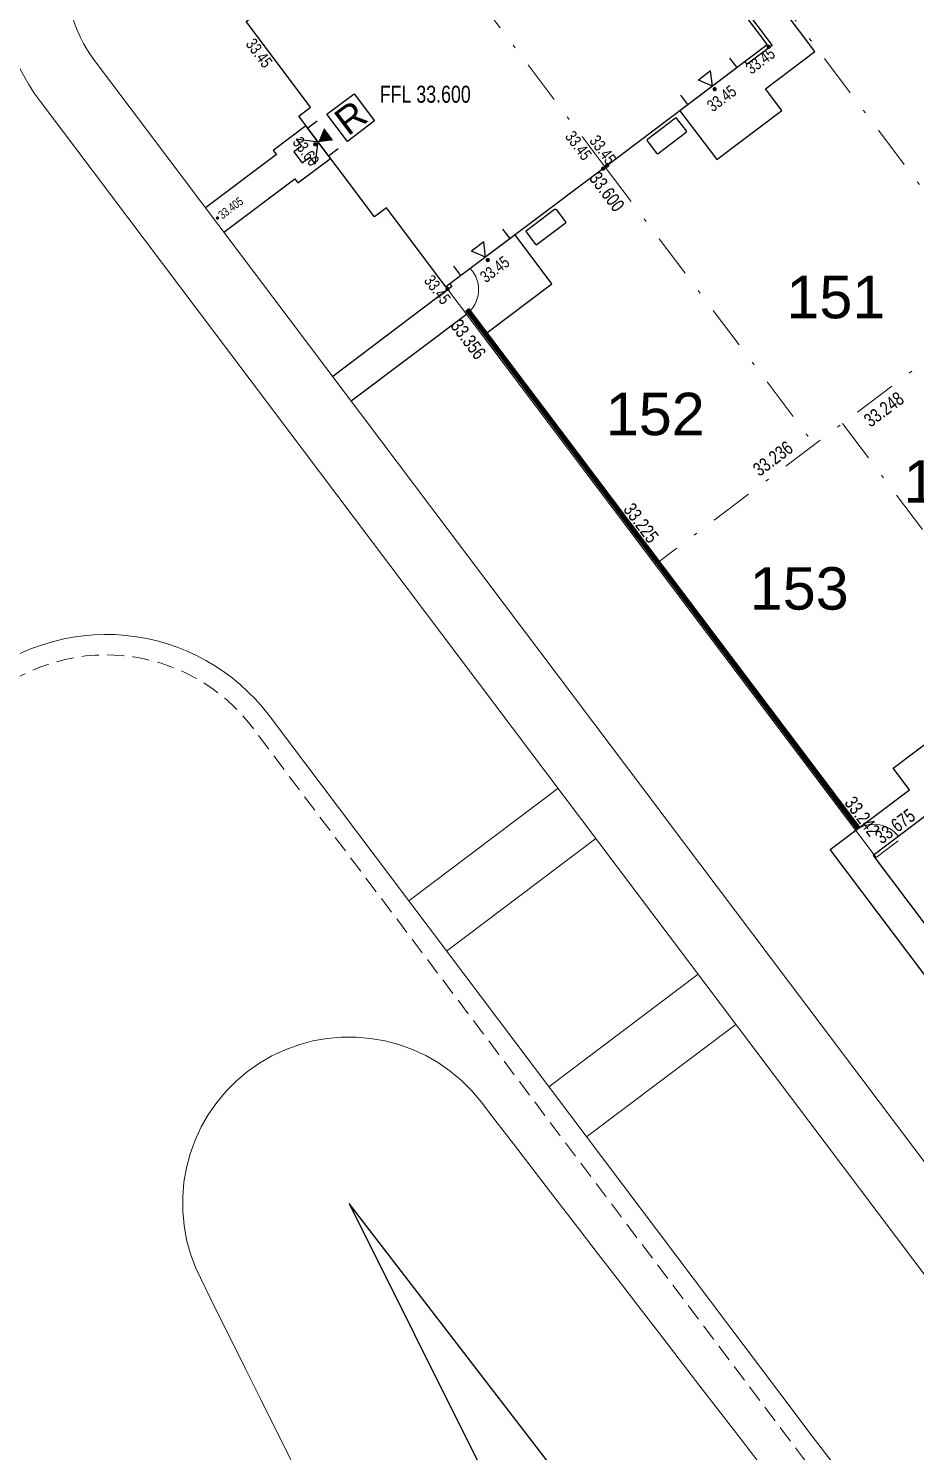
# Model space of a CAD drawing. Header units: metres. Extents: x 337936 to 338610, y 373199 to 374026.
# Drawn here: x 338237.94 to 338264.04, y 373464.28 to 373506.16 of the extents above; entities that cross this region are included whole.
import ezdxf

# ---------------------------------------------------------------- set-up
doc = ezdxf.new("R2010")
doc.units = ezdxf.units.M
doc.linetypes.add('DASHDOT', pattern=[25.4, 12.7, -6.35, 0, -6.35])
doc.linetypes.add('DASHED', pattern=[0.75, 0.5, -0.25])
for name, color, linetype in [('A-WH_HT-Access-Main', 252, 'Continuous'), ('A-WH_HT-Services-ASHP', 252, 'Continuous'), ('A-WH_HT-Wall-Party Wall Line', 252, 'Continuous'), ('A-WH_HT-Wall-Structure', 252, 'Continuous'), ('DGL-Paths', 252, 'Continuous'), ('EARTHWORKS', 252, 'Continuous'), ('EXTERNAL_WORKS_BACK_OF_FOOTWAY_LEVELS', 7, 'Continuous'), ('HOUSE_EXTERNAL_LEVELS', 7, 'Continuous'), ('HOUSE_SLAB_LEVEL', 7, 'Continuous'), ('PLOT_BOUNDARY_ANNOTATION', 7, 'Continuous')]:
    doc.layers.add(name, color=color, linetype=linetype)
doc.layers.add('A-WH_HT-Wall-Door Openings', color=252, linetype='Continuous', plot=False)
for name, color, linetype, lineweight in [('Basin Adoption Boundary', 252, 'Continuous', 0), ('DGL_BT Gates', 252, 'Continuous', 9), ('DGL_BT Rear Fencing', 252, 'DASHDOT', 9), ('DGL_BT-Screen Fence', 252, 'FENCELINE2', 9), ('DGL_BT-Screen Pier Wall + Panels', 252, 'DASHED', 9), ('DGL_Footpath', 252, 'Continuous', 9), ('DGL_PlotNo', 252, 'Continuous', 9), ('DGL_ROAD_KERBLINE', 252, 'Continuous', 9), ('DGL_VERGE', 252, 'DASHED', 9)]:
    doc.layers.add(name, color=color, linetype=linetype, lineweight=lineweight)
doc.layers.add('HOUSE_DOORS', color=3, linetype='Continuous', true_color=0x00ff00)
doc.styles.add('AnnotativeArial', font='arial.ttf', dxfattribs={"height": 2})
doc.styles.add('ESTROAD', font='arial.ttf', dxfattribs={"width": 0.75})
doc.styles.get("Standard").update_dxf_attribs({"font": 'arial.ttf'})
doc.linetypes.add('FENCELINE2', pattern='A,6.35,-2.54,[132,ltypeshp.shx,S=2.54,R=0,X=-2.54,Y=0],-2.54,25.4', length=36.83)

msp = doc.modelspace()

# ---------------------------------------------------------------- hatches: boundary and pattern name
at = {"layer": 'EXTERNAL_WORKS_BACK_OF_FOOTWAY_LEVELS'}
h = msp.add_hatch(color=256, dxfattribs=at)
edge = h.paths.add_edge_path(flags=17)
edge.add_ellipse((338243.5, 373500.585), major_axis=(0.0354, 0.0354), ratio=1, start_angle=45, end_angle=225, ccw=False)
edge.add_ellipse((338243.5, 373500.585), major_axis=(0.0354, 0.0354), ratio=1, start_angle=225, end_angle=405, ccw=False)
at = {"layer": 'HOUSE_DOORS'}
msp.add_hatch(color=256, dxfattribs=at).paths.add_polyline_path([(338246.464, 373502.818), (338246.639, 373503.232), (338246.91, 373502.873)], flags=17)
at = {"layer": 'HOUSE_EXTERNAL_LEVELS'}
h = msp.add_hatch(color=256, dxfattribs=at)
edge = h.paths.add_edge_path(flags=17)
edge.add_ellipse((338259.723, 373505.623), major_axis=(0.0448, 0.0448), ratio=1, start_angle=262, end_angle=442, ccw=False)
edge.add_ellipse((338259.723, 373505.623), major_axis=(0.0448, 0.0448), ratio=1, start_angle=82, end_angle=262, ccw=False)
h = msp.add_hatch(color=256, dxfattribs=at)
edge = h.paths.add_edge_path(flags=17)
edge.add_ellipse((338258.131, 373504.379), major_axis=(-0.0448, 0.0448), ratio=1, start_angle=-98, end_angle=82, ccw=False)
edge.add_ellipse((338258.131, 373504.379), major_axis=(-0.0448, 0.0448), ratio=1, start_angle=82, end_angle=262, ccw=False)
h = msp.add_hatch(color=256, dxfattribs=at)
edge = h.paths.add_edge_path(flags=17)
edge.add_ellipse((338246.377, 373502.753), major_axis=(0.0448, 0.0448), ratio=1, start_angle=262, end_angle=442, ccw=False)
edge.add_ellipse((338246.377, 373502.753), major_axis=(0.0448, 0.0448), ratio=1, start_angle=82, end_angle=262, ccw=False)
h = msp.add_hatch(color=256, dxfattribs=at)
edge = h.paths.add_edge_path(flags=17)
edge.add_ellipse((338254.849, 373502.041), major_axis=(0.0448, 0.0448), ratio=1, start_angle=171.8114, end_angle=351.8114, ccw=False)
edge.add_ellipse((338254.849, 373502.041), major_axis=(0.0448, 0.0448), ratio=1, start_angle=-8.1886, end_angle=171.8114, ccw=False)
h = msp.add_hatch(color=256, dxfattribs=at)
edge = h.paths.add_edge_path(flags=17)
edge.add_ellipse((338254.966, 373502.13), major_axis=(-0.0448, 0.0448), ratio=1, start_angle=82, end_angle=262, ccw=False)
edge.add_ellipse((338254.966, 373502.13), major_axis=(-0.0448, 0.0448), ratio=1, start_angle=-98, end_angle=82, ccw=False)
h = msp.add_hatch(color=256, dxfattribs=at)
edge = h.paths.add_edge_path(flags=17)
edge.add_ellipse((338251.454, 373499.348), major_axis=(-0.0448, 0.0448), ratio=1, start_angle=-98, end_angle=82, ccw=False)
edge.add_ellipse((338251.454, 373499.348), major_axis=(-0.0448, 0.0448), ratio=1, start_angle=82, end_angle=262, ccw=False)
h = msp.add_hatch(color=256, dxfattribs=at)
edge = h.paths.add_edge_path(flags=17)
edge.add_ellipse((338250.269, 373498.499), major_axis=(-0.0448, 0.0448), ratio=1, start_angle=-98, end_angle=82, ccw=False)
edge.add_ellipse((338250.269, 373498.499), major_axis=(-0.0448, 0.0448), ratio=1, start_angle=82, end_angle=262, ccw=False)

# ---------------------------------------------------------------- linework, layer by layer
at = {"layer": 'A-WH_HT-Access-Main'}
msp.add_lwpolyline([(338246.464, 373502.818), (338245.812, 373502.91), (338245.969, 373502.702), (338245.745, 373502.533), (338245.992, 373502.206), (338246.215, 373502.375), (338246.372, 373502.167), (338246.464, 373502.818)], dxfattribs=at)
at = {"layer": 'A-WH_HT-Services-ASHP'}
msp.add_lwpolyline([(338257.022, 373503.516, 0.414214), (338256.98, 373503.522), (338256.153, 373502.899, 0.414214), (338256.148, 373502.857), (338256.423, 373502.491, 0.414214), (338256.465, 373502.486), (338257.292, 373503.108, 0.414214), (338257.298, 373503.15)], format="xyb", close=True, dxfattribs=at)
at = {"layer": 'A-WH_HT-Services-ASHP', "elevation": 0}
msp.add_lwpolyline([(338252.59, 373500.176, -0.414214), (338252.595, 373500.218), (338253.422, 373500.841, -0.414214), (338253.464, 373500.835), (338253.74, 373500.469, -0.414214), (338253.734, 373500.427), (338252.907, 373499.804, -0.414214), (338252.865, 373499.81)], format="xyb", close=True, dxfattribs=at)
at = {"layer": 'A-WH_HT-Wall-Door Openings', "linetype": 'ByBlock'}
for p, q in [((338258.789, 373505.01), (338258.576, 373505.292)), ((338257.343, 373503.921), (338257.131, 373504.202)), ((338246.437, 373503.439), (338246.156, 373503.226)), ((338247.053, 373502.622), (338246.771, 373502.41)), ((338252.112, 373499.979), (338251.9, 373500.261)), ((338250.666, 373498.89), (338250.454, 373499.171))]:
    msp.add_line(p, q, dxfattribs=at)
at = {"layer": 'A-WH_HT-Wall-Party Wall Line', "linetype": 'DASHDOT', "lineweight": 15, "ltscale": 0.1}
msp.add_line((338261.889, 373494.54), (338274.092, 373478.346), dxfattribs=at)
for points in [[(338254.998, 373501.966), (338248.932, 373510.014)], [(338254.998, 373501.966), (338249.204, 373509.654)]]:
    msp.add_lwpolyline(points, dxfattribs=at)
at = {"layer": 'A-WH_HT-Wall-Structure', "lineweight": -3}
for points in [[(338249.294, 373509.535), (338254.066, 373513.13), (338259.679, 373505.681), (338254.907, 373502.085)], [(338254.907, 373502.085), (338250.225, 373498.557), (338248.471, 373500.886), (338248.119, 373500.621), (338245.891, 373503.578), (338246.242, 373503.843), (338244.341, 373506.366), (338249.023, 373509.894)]]:
    msp.add_lwpolyline(points, dxfattribs=at)
at = {"layer": 'Basin Adoption Boundary', "flags": 128}
msp.add_lwpolyline([(338259.528, 373463.831), (338258.918, 373464.624), (338258.308, 373465.416), (338257.698, 373466.208), (338257.088, 373467.001), (338256.478, 373467.793), (338255.868, 373468.585), (338255.258, 373469.378), (338254.647, 373470.17), (338254.037, 373470.962), (338253.427, 373471.755), (338252.817, 373472.547), (338252.207, 373473.339), (338251.597, 373474.132), (338251.257, 373474.573), (338250.982, 373474.9), (338250.679, 373475.202), (338250.351, 373475.476), (338250, 373475.721), (338249.63, 373475.934), (338249.242, 373476.114), (338248.84, 373476.259), (338248.427, 373476.369), (338248.006, 373476.443), (338247.58, 373476.48), (338247.153, 373476.479), (338246.727, 373476.441), (338246.306, 373476.366), (338245.893, 373476.255), (338245.492, 373476.108), (338245.105, 373475.926), (338244.735, 373475.712), (338244.385, 373475.466), (338244.058, 373475.191), (338243.756, 373474.888), (338243.482, 373474.56), (338243.238, 373474.21), (338243.024, 373473.839), (338242.844, 373473.451), (338242.699, 373473.049), (338242.589, 373472.636), (338242.515, 373472.215), (338242.479, 373471.789), (338242.48, 373471.362), (338242.518, 373470.936), (338242.593, 373470.515), (338242.704, 373470.103), (338242.851, 373469.701), (338243.435, 373468.503), (338243.881, 373467.608), (338244.328, 373466.713), (338244.774, 373465.818), (338245.22, 373464.923), (338245.666, 373464.028)], dxfattribs=at)
at = {"layer": 'DGL-Paths'}
for points in [[(338248.853, 373512.239), (338248.343, 373511.854), (338249.08, 373510.876), (338248.96, 373510.786), (338249.683, 373509.828), (338250.641, 373510.55), (338249.724, 373511.768), (338253.228, 373514.409), (338259.819, 373505.662), (338259.085, 373505.108), (338259.025, 373505.188), (338257.108, 373503.744), (338258.192, 373502.306), (338260.108, 373503.751), (338259.627, 373504.39), (338261.08, 373505.484), (338250.516, 373519.502)], [(338243.691, 373500.166), (338245.776, 373501.737), (338245.866, 373501.617), (338246.825, 373502.339), (338246.102, 373503.297), (338245.144, 373502.575), (338245.234, 373502.455), (338243.15, 373500.884)], [(338247.433, 373495.201), (338250.943, 373497.846), (338251.424, 373497.207), (338253.341, 373498.651), (338252.258, 373500.089), (338250.341, 373498.644), (338250.401, 373498.565), (338246.891, 373495.92)], [(338271.774, 373468.409), (338261.532, 373482), (338263.864, 373483.757), (338263.383, 373484.396), (338265.299, 373485.84), (338266.382, 373484.403), (338264.466, 373482.958), (338264.406, 373483.038), (338262.792, 373481.823), (338264.892, 373479.036), (338265.85, 373479.758), (338266.573, 373478.8), (338265.614, 373478.078), (338269.519, 373472.896)]]:
    msp.add_lwpolyline(points, dxfattribs=at)
at = {"layer": 'DGL_BT Gates'}
for centre, start, end in [((338250.285, 373498.477), 307, 43.3794), ((338262.82, 373481.843), 37, 127)]:
    msp.add_arc(centre, 0.9, start, end, dxfattribs=at)
at = {"layer": 'DGL_BT Rear Fencing', "ltscale": 0.1}
for p, q in [((338256.591, 373511.607), (338266.713, 373498.175)), ((338254.907, 373502.085), (338261.062, 373493.917)), ((338265.452, 373497.225), (338256.38, 373490.389))]:
    msp.add_line(p, q, dxfattribs=at)
at = {"layer": 'DGL_BT-Screen Fence', "ltscale": 0.03}
msp.add_lwpolyline([(338250.165, 373498.637), (338262.88, 373481.763), (338263.531, 373482.254)], dxfattribs=at)
at = {"layer": 'DGL_BT-Screen Pier Wall + Panels', "ltscale": 0.5, "const_width": 0.15, "flags": 128}
msp.add_lwpolyline([(338250.847, 373497.899), (338262.358, 373482.622)], dxfattribs=at)
at = {"layer": 'DGL_Footpath', "flags": 128}
for points in [[(338229.348, 373519.2, 0.414214), (338234.95, 373518.412), (338240.377, 373522.502), (338246.094, 373514.915), (338240.667, 373510.825, 0.414214), (338239.88, 373505.224, 0.414214)], [(338266.759, 373469.554, -0.000548), (338266.604, 373469.76), (338239.88, 373505.224)]]:
    msp.add_lwpolyline(points, format="xyb", dxfattribs=at)
at = {"layer": 'DGL_ROAD_KERBLINE'}
msp.add_line((338245.019, 373485.941), (338260.614, 373465.246), dxfattribs=at)
at = {"layer": 'DGL_ROAD_KERBLINE', "elevation": 0, "flags": 128}
msp.add_lwpolyline([(338227.751, 373517.996, 0.414214), (338236.154, 373516.815), (338239.983, 373519.701), (338243.293, 373515.308), (338239.464, 373512.423, 0.414214), (338238.283, 373504.02)], format="xyb", dxfattribs=at)
at = {"layer": 'DGL_ROAD_KERBLINE', "flags": 128}
msp.add_lwpolyline([(338265.165, 373468.347, -0.000548), (338265.006, 373468.556), (338238.283, 373504.02)], format="xyb", dxfattribs=at)
at = {"layer": 'DGL_ROAD_KERBLINE'}
for points in [[(338249.127, 373480.49), (338253.519, 373483.8)], [(338250.24, 373479.013), (338254.633, 373482.323)], [(338253.249, 373475.02), (338257.642, 373478.33)], [(338254.363, 373473.542), (338258.755, 373476.852)]]:
    msp.add_lwpolyline(points, dxfattribs=at)
for centre, radius, start, end in [((338240.228, 373482.33), 6, 37, 132), ((338360.843, 373540.774), 125.5, 217, 224)]:
    msp.add_arc(centre, radius, start, end, dxfattribs=at)
at = {"layer": 'DGL_VERGE', "flags": 128}
msp.add_lwpolyline([(338190.038, 373460.265), (338191.336, 373461.706, -0.177245), (338204.488, 373468.669, 0.150361), (338230.282, 373480.641), (338236.614, 373486.343, -0.440011), (338244.54, 373485.58), (338260.135, 373464.885, 0.030553), (338270.134, 373453.178), (338284.849, 373437.94, -0.075355), (338292.077, 373427.762, -0.418116), (338289.622, 373420.477), (338289.176, 373420.26), (338286.839, 373419.12), (338289.776, 373413.098), (338314.618, 373425.214)], format="xyb", dxfattribs=at)
at = {"layer": 'EARTHWORKS', "flags": 128}
msp.add_lwpolyline([(338256.256, 373460.05), (338247.375, 373471.584), (338251.209, 373463.891)], dxfattribs=at)
at = {"layer": 'HOUSE_DOORS'}
for p, q in [((338258.011, 373504.912), (338257.652, 373504.641)), ((338258.066, 373504.466), (338257.652, 373504.641)), ((338258.066, 373504.466), (338258.011, 373504.912)), ((338251.334, 373499.881), (338250.975, 373499.61)), ((338251.389, 373499.434), (338250.975, 373499.61)), ((338251.389, 373499.434), (338251.334, 373499.881))]:
    msp.add_line(p, q, dxfattribs=at)
at = {"layer": 'HOUSE_EXTERNAL_LEVELS', "color": 0, "flags": 128}
msp.add_lwpolyline([(338246.722, 373503.639), (338247.52, 373504.241), (338248.122, 373503.442), (338247.323, 373502.84), (338246.722, 373503.639)], dxfattribs=at)

# ---------------------------------------------------------------- texts
at = {"layer": 'DGL_PlotNo', "char_height": 1.25, "width": 2.66537, "attachment_point": 5, "style": 'AnnotativeArial'}
for s, insert in [('151', (338261.697, 373498.25)), ('152', (338256.383, 373494.809)), ('154', (338265.145, 373492.823)), ('153', (338260.618, 373489.676))]:
    msp.add_mtext(s, dxfattribs=dict(at, insert=insert))
at = {"layer": 'EXTERNAL_WORKS_BACK_OF_FOOTWAY_LEVELS', "linetype": 'Continuous', "style": 'ESTROAD', "width": 0.75}
msp.add_text('33.405', height=0.25, rotation=37, dxfattribs=at).set_placement((338243.646, 373500.54))
at = {"layer": 'HOUSE_DOORS', "color": 100, "linetype": 'Continuous', "style": 'ESTROAD', "width": 0.75}
for s, rotation, p in [('33.45', 37, (338258.074, 373503.692)), ('33.60', 307, (338245.691, 373502.809)), ('33.45', 37, (338251.397, 373498.661))]:
    msp.add_text(s, height=0.35, rotation=rotation, dxfattribs=at).set_placement(p)
at = {"layer": 'HOUSE_EXTERNAL_LEVELS', "color": 0, "linetype": 'Continuous', "style": 'ESTROAD', "width": 0.75}
for rotation, p in [(307, (338244.313, 373505.701)), (37, (338259.212, 373504.8)), (306.8114, (338253.71, 373502.98)), (307, (338254.426, 373502.853)), (307, (338249.559, 373498.739))]:
    msp.add_text('33.45', height=0.35, rotation=rotation, dxfattribs=at).set_placement(p)
at = {"layer": 'HOUSE_EXTERNAL_LEVELS', "color": 0, "insert": (338247.422, 373503.54), "char_height": 0.8, "width": 0.8, "attachment_point": 5, "rotation": 37, "line_spacing_factor": 0.888}
msp.add_mtext('\\W1.00;R', dxfattribs=at)
at = {"layer": 'HOUSE_SLAB_LEVEL', "color": 1, "linetype": 'Continuous', "true_color": 0xff0000, "style": 'ESTROAD', "width": 0.75}
msp.add_text('FFL 33.600', height=0.5, dxfattribs=at).set_placement((338248.275, 373503.979))
at = {"layer": 'PLOT_BOUNDARY_ANNOTATION', "linetype": 'Continuous', "style": 'ESTROAD', "width": 0.75}
for s, rotation, p in [('33.600', 306.944, (338254.418, 373501.752)), ('33.356', 307, (338250.338, 373497.408)), ('33.248', 37, (338262.716, 373494.41)), ('33.236', 37, (338259.451, 373492.962)), ('33.225', 307, (338255.423, 373492.003)), ('33.242', 307, (338261.929, 373483.37)), ('33.675', 36.6501, (338263.045, 373482.144))]:
    msp.add_text(s, height=0.4, rotation=rotation, dxfattribs=at).set_placement(p)

doc.saveas('drawing.dxf')
